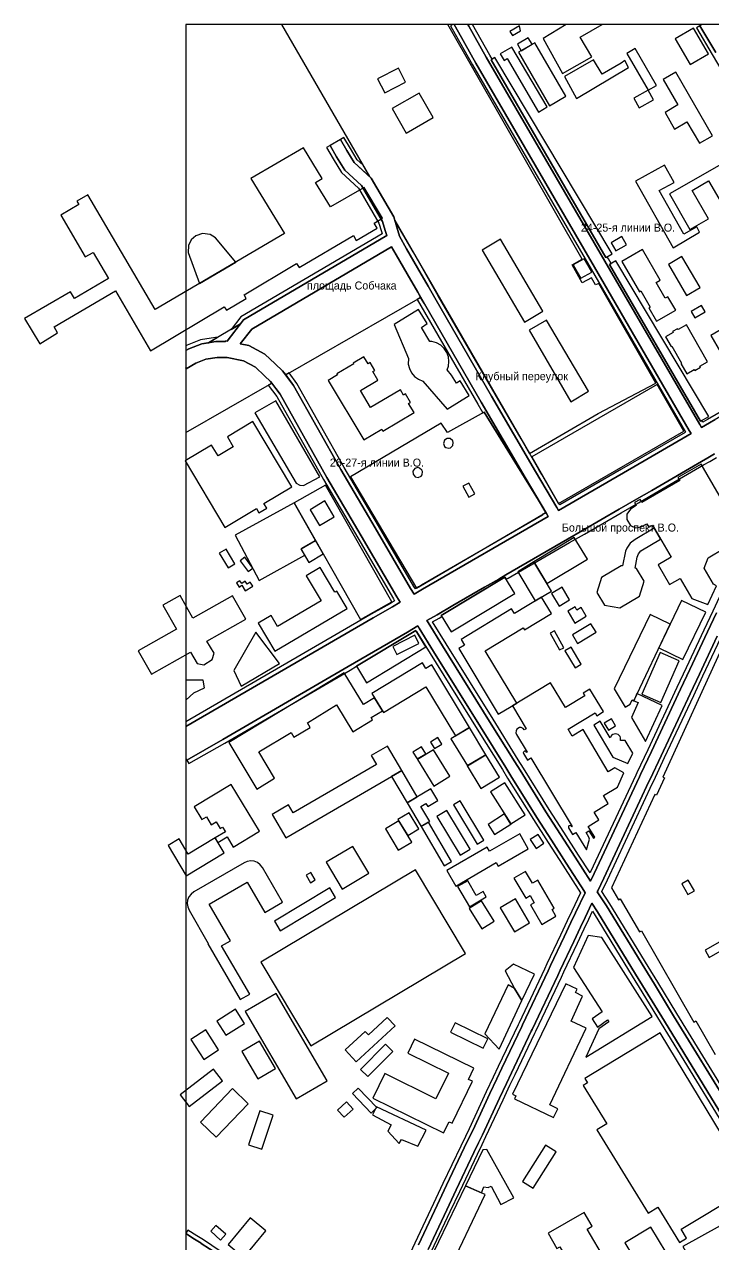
# Model space of a CAD drawing. Extents: x -1571 to 863, y -881 to 2148.
# Drawn here: x -1571 to -1054, y 1135 to 2050 of the extents above; entities that cross this region are included whole.
import ezdxf

# ---------------------------------------------------------------- set-up
doc = ezdxf.new("R2010")
doc.units = 0
for name, color, linetype in [('AREAS', 62, 'CONTINUOUS'), ('BUILDINGS_CONTEXT', 9, 'CONTINUOUS'), ('LABELS', 7, 'CONTINUOUS'), ('LAND_EDGE', 8, 'CONTINUOUS'), ('ROADS_CITY', 8, 'CONTINUOUS'), ('SIDEWALKS', 9, 'CONTINUOUS')]:
    doc.layers.add(name, color=color, linetype=linetype)

msp = doc.modelspace()

# ---------------------------------------------------------------- linework, layer by layer
at = {"layer": 'AREAS'}
for points in [[(-1378.3, 2050), (-1312.361, 1935.964), (-1311.157, 1934.854), (-1294.136, 1905.794), (-1293.341, 1903.071), (-1192.4, 1728.5), (-1140.9, 1758.3), (-1097.8, 1781), (-1140.4, 1855.9), (-1143, 1854.7), (-1146, 1860), (-1152.9, 1856.3), (-1160.5, 1869.9), (-1152.9, 1874.1), (-1253.6, 2050)], [(-1182.3, 2039.4), (-1167.7, 2013.3), (-1145.8, 2025.8), (-1154.5, 2040.4), (-1137.9, 2050), (-1164.9, 2050)], [(-1214.4, 2028), (-1211.5, 2023), (-1209.2, 2024.4), (-1185.8, 1984.3), (-1179.2, 1988.1), (-1205.6, 2033)], [(-1221.1, 2023.4), (-1135.2, 1875.4), (-1130.6, 1878), (-1218.3, 2025.2)], [(-1166.3, 2011), (-1157.1, 1994.5), (-1118.2, 2017.7), (-1121.1, 2022.9), (-1123.7, 2020.9), (-1137.9, 2012.6), (-1144.4, 2023.5)], [(-1295.3, 1986.9), (-1284.9, 1968.5), (-1264.7, 1980.1), (-1275.2, 1998.4)], [(-1227.9, 1880.9), (-1196.3, 1826.9), (-1182.5, 1835), (-1214.1, 1889)], [(-1409.254, 1810.563), (-1402.652, 1809.204), (-1390.772, 1802.922), (-1382.906, 1795.486), (-1377.402, 1790.414), (-1375.066, 1787.218), (-1273.995, 1845.375), (-1276.205, 1849.264), (-1284.104, 1862.963), (-1292.31, 1877.372), (-1295.749, 1883.406), (-1400.581, 1821.656)], [(-1132.4, 1870), (-1064.4, 1752.5), (-1058, 1756.1), (-1127.8, 1872.9)], [(-1432.918, 1811.44), (-1427.471, 1812.3), (-1420.128, 1812.3), (-1420.028, 1812.782), (-1419.095, 1812.589), (-1409.003, 1825.496)], [(-1192.8, 1820.7), (-1161.5, 1767.2), (-1148.3, 1775), (-1179.6, 1828.4)], [(-1450, 1744.1), (-1385.529, 1781.197), (-1386.398, 1782.386), (-1391.094, 1786.714), (-1397.828, 1793.078), (-1406.748, 1797.796), (-1418.911, 1800.3), (-1426.529, 1800.3), (-1434.928, 1798.974), (-1442.393, 1796.076), (-1449.585, 1791.905), (-1450, 1792.621)], [(-1190.7, 1725.8), (-1170.6, 1690.9), (-1076.7, 1745.2), (-1096.9, 1780.1)], [(-1398.2, 1758.8), (-1367.2, 1706.2), (-1364.6, 1704.6), (-1361.8, 1704.4), (-1349.5, 1711), (-1382.6, 1767.9)], [(-1326.5, 1711), (-1277.2, 1627.5), (-1180.291, 1684.188), (-1185.672, 1693.326), (-1226.4, 1759.3), (-1254, 1744), (-1258.6, 1751.1)], [(-1368.7, 1691.3), (-1319, 1603.9), (-1295.6, 1617.3), (-1345.3, 1704.6)], [(-1413, 1667.1), (-1395, 1633.3), (-1360.9, 1652.2), (-1363.6, 1656.9), (-1352.8, 1663.2), (-1368.7, 1691.3)], [(-1258.6, 1606.9), (-1251.2, 1594.6), (-1203.4, 1623.5), (-1210.8, 1635.7)], [(-1414.1, 1565.8), (-1408.5, 1553.9), (-1379.8, 1571), (-1397.4, 1594.4)], [(-1322, 1569), (-1314.5, 1556.6), (-1270.2, 1583.4), (-1277.7, 1595.7)], [(-1108.3, 1548), (-1094, 1541.7), (-1080.2, 1572.9), (-1094.5, 1579.2)], [(-1450, 1543.5), (-1443.9, 1549), (-1435.9, 1552.7), (-1436.9, 1558.5), (-1450, 1558.6)], [(-1261.8, 1456.2), (-1244.4, 1427.3), (-1237, 1431.8), (-1254.4, 1460.7)]]:
    msp.add_lwpolyline(points, close=True, dxfattribs=at)
at = {"layer": 'BUILDINGS_CONTEXT'}
for points in [[(-1207.1, 2044.8), (-1205.2, 2041.6), (-1199.3, 2045.2), (-1200, 2049)], [(-1198.6, 2030.3), (-1190.497, 2035.102), (-1193.4, 2040), (-1201.503, 2035.198)], [(-1058.3, 2028), (-1069.471, 2047.121), (-1083.2, 2039.1), (-1072.029, 2019.979)], [(-1200.8, 2029.1), (-1177.5, 1989), (-1165.177, 1996.16), (-1188.477, 2036.26)], [(-1097.297, 2004.296), (-1113.3, 2031.9), (-1119.503, 2028.304), (-1103.5, 2000.7)], [(-1290.675, 2017.113), (-1306.215, 2009.092), (-1300.8, 1998.6), (-1285.259, 2006.621)], [(-1065.1, 1960.9), (-1055.2, 1966.6), (-1082.8, 2014.2), (-1092.3, 2008.7), (-1081.2, 1989.6), (-1090.9, 1983.9), (-1083.8, 1971.6), (-1074.5, 1977)], [(-1103.491, 2000.705), (-1114.3, 1994.8), (-1110.309, 1987.495), (-1099.5, 1993.4)], [(-1072.3, 1896.3), (-1058.4, 1904.3), (-1070.6, 1925.6), (-1058.2, 1932.8), (-1047.1, 1913.4), (-1032.8, 1921.6), (-1041.5, 1936.7), (-1028.8, 1943.9), (-1020.3, 1928.9), (-1005.6, 1937.4), (-1032.3, 1982.6), (-1044.9, 1975.2), (-1032.8, 1954.2), (-1087.5, 1922.9)], [(-1306.6, 1897.3), (-1308.8, 1901.1), (-1302.6, 1904.8), (-1316.2, 1927.8), (-1341.5, 1913.2), (-1352.7, 1931.6), (-1347.8, 1934.5), (-1361.8, 1957.6), (-1401.2, 1934.5), (-1376.1, 1893.2), (-1472.9, 1836.3), (-1523.3, 1922.2), (-1531.5, 1917.4), (-1530.1, 1914.9), (-1543.6, 1906.9), (-1525.3, 1875.7), (-1519.4, 1879.1), (-1507.9, 1859.5), (-1533.3, 1844.5), (-1536.4, 1849.5), (-1570.9, 1829.6), (-1559.4, 1810.6), (-1546, 1818.7), (-1548.7, 1823.3), (-1502.7, 1850.3), (-1476.4, 1805.4), (-1421.1, 1838.4), (-1419.5, 1835.7), (-1404.7, 1844.5), (-1406.3, 1847.3), (-1366.9, 1870.9), (-1365.1, 1867.9), (-1324.4, 1891.7), (-1322.3, 1888.1)], [(-1091.4, 1944.6), (-1113, 1932.5), (-1084.9, 1882.6), (-1065, 1894.3), (-1067, 1898.3), (-1076.8, 1892.7), (-1095.2, 1925.4), (-1084.1, 1931.6)], [(-1448.1, 1879), (-1439.7, 1855.8), (-1412.4, 1871.8), (-1427.7, 1890), (-1431.8, 1892.6), (-1437.4, 1893.2), (-1442.4, 1891.6), (-1445.9, 1888.6), (-1447.9, 1884.3)], [(-1123.162, 1890.922), (-1131.206, 1886.297), (-1127.7, 1880.2), (-1119.657, 1884.825)], [(-1103.1, 1837.5), (-1097.3, 1827.5), (-1082.9, 1835.8), (-1088.7, 1845.8), (-1090.7, 1844.7), (-1097.6, 1856.6), (-1094.6, 1858.3), (-1107.8, 1881.3), (-1123.2, 1872.4), (-1110, 1849.6), (-1109, 1850.2), (-1102, 1838.1)], [(-1074.7, 1846.8), (-1064.6, 1852.7), (-1078.223, 1876.02), (-1088.323, 1870.12)], [(-1154.035, 1859.68), (-1145.793, 1864.304), (-1151.4, 1874.3), (-1159.643, 1869.676)], [(-1049.331, 1804.407), (-969.6, 1850.9), (-976.769, 1863.193), (-1056.5, 1816.7)], [(-1063.5, 1839.3), (-1071.3, 1834.8), (-1068.635, 1830.18), (-1060.835, 1834.68)], [(-1275.7, 1836.4), (-1293.8, 1825.1), (-1283.1, 1799.7), (-1283.3, 1795.4), (-1282.4, 1792), (-1280.8, 1788.8), (-1278.5, 1786.1), (-1275.7, 1784), (-1272.4, 1782.6), (-1254.1, 1761.7), (-1237.7, 1771.9), (-1244.5, 1782.8), (-1247.2, 1781.1), (-1251, 1787.1), (-1254.1, 1791.2), (-1253.2, 1793.8), (-1252.8, 1797.3), (-1253.2, 1800.8), (-1254.5, 1804.2), (-1256.4, 1807.1), (-1259, 1809.5), (-1262.1, 1811.3), (-1265.5, 1812.3), (-1267.2, 1812.4), (-1273.4, 1822.9), (-1269, 1825.7)], [(-1079.1, 1795.8), (-1074.6, 1788.1), (-1069, 1791.3), (-1068.5, 1790.5), (-1064.3, 1793), (-1064.7, 1793.8), (-1059, 1797.1), (-1074.9, 1824.7), (-1081.1, 1821.2), (-1081.6, 1821.9), (-1085.3, 1819.8), (-1084.8, 1819), (-1090.5, 1815.7), (-1086.4, 1808.6), (-1085.9, 1808.9), (-1078.6, 1796.1)], [(-1313.4, 1795.7), (-1316.5, 1800.9), (-1324.5, 1796.1), (-1324.1, 1795.5), (-1336.7, 1788), (-1336.3, 1787.4), (-1343.2, 1783.2), (-1316.5, 1738.7), (-1303.2, 1746.6), (-1302.3, 1745), (-1278.9, 1759), (-1283, 1765.9), (-1281.6, 1766.7), (-1285.4, 1773), (-1286.8, 1772.2), (-1289.2, 1776.1), (-1311.5, 1762.8), (-1319.1, 1775.5), (-1306, 1783.4), (-1309.9, 1789.8), (-1308.4, 1790.7), (-1311.9, 1796.6)], [(-1430.6, 1734.6), (-1450.4, 1722.8), (-1420.8, 1673), (-1397.1, 1687.1), (-1395.2, 1683.8), (-1389.3, 1687.3), (-1391.5, 1690.9), (-1370.6, 1703.3), (-1399.7, 1752.3), (-1418.8, 1740.9), (-1414.4, 1733.4), (-1425.8, 1726.6)], [(-1249.9, 1734.4), (-1249.6, 1736.7), (-1250, 1737.9), (-1251.8, 1739.5), (-1254.2, 1739.6), (-1256.2, 1738.3), (-1256.9, 1735.9), (-1256.1, 1733.7), (-1255.1, 1732.9), (-1252.8, 1732.4), (-1251.6, 1732.7)], [(-1272.9, 1712.4), (-1272.6, 1714.8), (-1273, 1715.9), (-1274.8, 1717.5), (-1276, 1717.8), (-1278.4, 1717.2), (-1279.8, 1715.2), (-1279.7, 1712.8), (-1278.2, 1710.9), (-1275.8, 1710.4), (-1273.7, 1711.4)], [(-1242.305, 1703.808), (-1237.8, 1695.7), (-1233.495, 1698.092), (-1238, 1706.2)], [(-1356.9, 1686.1), (-1349.7, 1674.3), (-1338.705, 1681.009), (-1345.905, 1692.809)], [(-1158.888, 1665.407), (-1189.2, 1647.1), (-1179.412, 1630.893), (-1149.1, 1649.2)], [(-1109.1, 1655.4), (-1094.2, 1664.1), (-1098.9, 1672.4), (-1113.3, 1664), (-1116.9, 1661.2), (-1119.6, 1657.4), (-1120.5, 1655.3), (-1122.7, 1644.1), (-1123.8, 1644.3), (-1138.5, 1635.4), (-1142, 1624.2), (-1136.2, 1614.7), (-1124.7, 1612.6), (-1110, 1621.5), (-1106.4, 1632.7), (-1112.2, 1642.2), (-1113.3, 1642.4), (-1111.8, 1650.6), (-1110.8, 1653.2)], [(-1413.2, 1645.7), (-1419.826, 1656.744), (-1424.9, 1653.7), (-1418.274, 1642.656)], [(-1357.8, 1646.8), (-1346.932, 1653.14), (-1352.8, 1663.2), (-1363.668, 1656.86)], [(-1409.204, 1648.005), (-1403.2, 1639.9), (-1399.696, 1642.495), (-1405.7, 1650.6)], [(-1175.997, 1625.195), (-1189.2, 1647.1), (-1201.303, 1639.805), (-1188.1, 1617.9)], [(-1338.2, 1624.4), (-1349.3, 1643), (-1359.8, 1636.7), (-1348.6, 1617.9), (-1381.2, 1598.6), (-1386.1, 1606.9), (-1395.7, 1601.1), (-1383.3, 1580.1), (-1329.1, 1612.3), (-1336.8, 1625.2)], [(-1408, 1629.6), (-1405.4, 1625.4), (-1399.8, 1628.9), (-1401.8, 1632), (-1404.1, 1630.5), (-1405.4, 1632.6), (-1408.1, 1630.9), (-1409.4, 1633), (-1412.1, 1631.4), (-1410.1, 1628.3)], [(-1170.3, 1614), (-1162.4, 1618.6), (-1167.949, 1628.13), (-1175.849, 1623.53)], [(-1475.7, 1562.9), (-1446.4, 1579.4), (-1441.5, 1571.1), (-1436.5, 1570.1), (-1430.2, 1573.9), (-1428.7, 1578.7), (-1434.1, 1587.7), (-1405, 1604.1), (-1414.9, 1621.7), (-1444.7, 1604.9), (-1454.3, 1622), (-1467.2, 1614.7), (-1457, 1596.6), (-1485.6, 1580.5)], [(-1241.1, 1584.7), (-1245.5, 1582.1), (-1215.8, 1532.9), (-1202, 1541.3), (-1225.7, 1580.5), (-1197.2, 1597.7), (-1196.3, 1596.2), (-1176, 1608.5), (-1183.4, 1620.8), (-1203.7, 1608.5), (-1205.8, 1611.9), (-1243.7, 1589)], [(-1158.3, 1613.4), (-1163.7, 1610.1), (-1158.4, 1601.3), (-1149.9, 1606.4), (-1153.8, 1612.9), (-1156.9, 1611)], [(-1095.6, 1582.6), (-1077.5, 1573.9), (-1060.424, 1609.427), (-1078.524, 1618.127)], [(-1142.584, 1594.373), (-1146.411, 1600.717), (-1160.2, 1592.4), (-1156.373, 1586.056)], [(-1114.3, 1543.1), (-1087, 1600.4), (-1102.1, 1607.7), (-1128.9, 1552), (-1120.7, 1538.2), (-1117.1, 1540.6), (-1115.6, 1543.8)], [(-1278.3, 1592.1), (-1294.8, 1583.8), (-1291.763, 1577.762), (-1275.263, 1586.062)], [(-1166.767, 1582.841), (-1173.8, 1595.5), (-1176.933, 1593.759), (-1169.9, 1581.1)], [(-1153.662, 1570.437), (-1161.3, 1583.1), (-1165.838, 1580.363), (-1158.2, 1567.7)], [(-1417.8, 1511.8), (-1396.8, 1476.9), (-1383.4, 1485), (-1395.3, 1504.7), (-1371.1, 1519.3), (-1369, 1515.7), (-1356.8, 1523.1), (-1358.9, 1526.6), (-1337, 1539.9), (-1324.8, 1519.8), (-1310, 1528.7), (-1311.1, 1530.4), (-1302.6, 1535.5), (-1308.5, 1545.2), (-1316.8, 1540.2), (-1331.2, 1564.1)], [(-1310.5, 1548.6), (-1301.8, 1534.2), (-1270, 1553.4), (-1247.9, 1516.7), (-1237.4, 1523), (-1265.7, 1569.9), (-1270, 1567.3), (-1272.6, 1571.5)], [(-1137, 1534.9), (-1147.2, 1551.8), (-1152.3, 1548.8), (-1151, 1546.7), (-1165.5, 1537.9), (-1176.8, 1556.5), (-1205.3, 1539.3), (-1195, 1522.1), (-1196.4, 1521.3), (-1197.3, 1522.3), (-1198.6, 1522.9), (-1199.9, 1522.9), (-1201.9, 1521.7), (-1202.5, 1520.5), (-1202.6, 1519.1), (-1202.1, 1517.8), (-1194.1, 1504.5), (-1194.4, 1504.3), (-1195.4, 1505.4), (-1196.1, 1505.2), (-1197.1, 1504.3), (-1196.9, 1503.6), (-1194, 1498.6), (-1191.4, 1500.2), (-1160.4, 1448.7), (-1160.7, 1448.5), (-1161.6, 1449.6), (-1162.9, 1449.2), (-1163.3, 1448.5), (-1163.2, 1447.8), (-1160.2, 1442.9), (-1157.7, 1444.4), (-1149.8, 1431.3), (-1147.4, 1439.3), (-1147.9, 1440.9), (-1149.9, 1444.3), (-1148, 1445.5), (-1144.6, 1440), (-1143.5, 1440.7), (-1148.5, 1448.9), (-1140.6, 1453.7), (-1144.1, 1459.5), (-1133.4, 1466), (-1137, 1472), (-1126.5, 1478.3), (-1121.7, 1489.1), (-1128.6, 1492.8), (-1133.4, 1489.9), (-1152.2, 1521.5), (-1160.4, 1516.5), (-1163.5, 1521.7), (-1143.3, 1533.9), (-1142, 1531.8)], [(-1093.1, 1539.5), (-1111.9, 1548.6), (-1114.3, 1543.1), (-1111, 1541.7), (-1116.1, 1530.4), (-1105.4, 1512.6)], [(-1130, 1500.8), (-1118.7, 1495.9), (-1115.1, 1503.7), (-1120.8, 1513.2), (-1124.2, 1513.2), (-1124.2, 1515.3), (-1124.6, 1516.3), (-1126.1, 1517.8), (-1128.1, 1518.3), (-1130.1, 1517.8), (-1130.9, 1517.1), (-1132, 1515.3), (-1139.4, 1527.7), (-1144.3, 1524.8)], [(-1131.1, 1529.4), (-1136.4, 1526.2), (-1133.227, 1520.944), (-1127.927, 1524.144)], [(-1225.092, 1502.586), (-1237.4, 1523), (-1251.308, 1514.614), (-1239, 1494.2)], [(-1372.9, 1465), (-1385.2, 1457.8), (-1375, 1440.2), (-1288.2, 1490.8), (-1298.8, 1509.1), (-1311.1, 1502), (-1307.2, 1495.2), (-1369.4, 1459)], [(-1263.508, 1507.295), (-1258.2, 1510.6), (-1261.192, 1515.405), (-1266.5, 1512.1)], [(-1276.5, 1499.4), (-1270.2, 1503.3), (-1273.441, 1508.536), (-1279.741, 1504.636)], [(-1252.2, 1486.5), (-1264.4, 1506.3), (-1276.33, 1498.949), (-1264.13, 1479.149)], [(-1225.094, 1502.604), (-1239.038, 1494.177), (-1228.9, 1477.4), (-1214.956, 1485.827)], [(-1276.6, 1471), (-1288.2, 1490.8), (-1295.777, 1486.361), (-1284.177, 1466.561)], [(-1420.3, 1444.9), (-1428, 1440.3), (-1425.9, 1436.9), (-1419.1, 1441), (-1414.5, 1433.4), (-1394.8, 1445.2), (-1416, 1480.4), (-1443.7, 1463.6), (-1438, 1454.1), (-1434.5, 1456.1), (-1430.9, 1450.1), (-1427.2, 1452.4), (-1424.1, 1447.3), (-1422.4, 1448.4)], [(-1266.3, 1477), (-1284.2, 1466.6), (-1273.7, 1448.8), (-1267.2, 1452.5), (-1273.9, 1463.9), (-1270.1, 1466.1), (-1268.7, 1463.8), (-1261.2, 1468.2)], [(-1221.7, 1474.8), (-1206.4, 1450.7), (-1195.742, 1457.466), (-1211.042, 1481.566)], [(-1244.5, 1468), (-1249.3, 1465.1), (-1231.527, 1435.683), (-1226.727, 1438.583)], [(-1291, 1454.1), (-1283.697, 1441.995), (-1275.4, 1447), (-1282.703, 1459.105)], [(-1211.1, 1458.2), (-1223.5, 1450.4), (-1218.759, 1442.863), (-1206.359, 1450.663)], [(-1300.4, 1447), (-1290.8, 1431), (-1280.682, 1437.071), (-1290.282, 1453.071)], [(-1273.7, 1448.8), (-1256.5, 1419.4), (-1250.89, 1422.682), (-1268.09, 1452.082)], [(-1449.7, 1411.9), (-1421.2, 1429.1), (-1428, 1440.3), (-1448.2, 1428.1), (-1455, 1439.5), (-1463.3, 1434.5)], [(-1224.2, 1433.4), (-1254.4, 1415.9), (-1247.6, 1404.2), (-1217.4, 1421.7), (-1215.8, 1419.1), (-1193.4, 1432.1), (-1199.8, 1443.2), (-1222.3, 1430.2)], [(-1181.574, 1436.261), (-1185.9, 1442.9), (-1191.826, 1439.039), (-1187.5, 1432.4)], [(-1312.891, 1413.885), (-1324.918, 1433.929), (-1344.8, 1422), (-1332.774, 1401.956)], [(-1447.5, 1386.1), (-1433.1, 1361.2), (-1433.5, 1360.9), (-1409.2, 1319.1), (-1402.1, 1323.2), (-1423.1, 1359.4), (-1416.6, 1363.2), (-1432.5, 1390.5), (-1403.9, 1407.1), (-1390.8, 1384.4), (-1377.5, 1392.1), (-1392.6, 1418), (-1394.2, 1420.1), (-1396.3, 1421.7), (-1398.7, 1422.7), (-1401.3, 1423), (-1403.9, 1422.6), (-1406.3, 1421.6), (-1443.9, 1399.8), (-1446, 1398.2), (-1447.6, 1396.1), (-1448.6, 1393.7), (-1448.9, 1391.1), (-1448.5, 1388.5)], [(-1356.3, 1284.3), (-1240.287, 1353.608), (-1277.8, 1416.4), (-1393.813, 1347.092)], [(-1356.504, 1406.697), (-1353.061, 1408.723), (-1356.4, 1414.4), (-1359.844, 1412.374)], [(-1191.9, 1397), (-1188.9, 1391.7), (-1191.8, 1390), (-1183.3, 1375.4), (-1172.6, 1381.7), (-1175.4, 1386.6), (-1173.9, 1387.5), (-1186.1, 1408.6), (-1190.2, 1406.3), (-1195.4, 1415.2), (-1204.1, 1410.2), (-1195.3, 1395)], [(-1078.3, 1405.9), (-1073.674, 1397.855), (-1068.9, 1400.6), (-1073.526, 1408.645)], [(-1379.2, 1370.7), (-1337.7, 1395.6), (-1341.971, 1402.718), (-1383.471, 1377.818)], [(-1238.7, 1408.2), (-1246.3, 1403.9), (-1237.5, 1388.7), (-1224.8, 1396.1), (-1227.1, 1400.1), (-1232.3, 1397.1)], [(-1228.385, 1393.209), (-1237.657, 1387.464), (-1228.172, 1372.155), (-1218.9, 1377.9)], [(-1192.394, 1376.59), (-1202.9, 1394.5), (-1214.306, 1387.81), (-1203.8, 1369.9)], [(-1138.3, 1365.5), (-1148.6, 1367.2), (-1159.4, 1343.2), (-1137.9, 1310), (-1145.6, 1304.7), (-1141.6, 1298.5), (-1133.9, 1303.8), (-1133.1, 1302.4), (-1140.5, 1297.2), (-1150.2, 1275.9), (-1100.6, 1306.5)], [(-1039.3, 1368.4), (-1060.9, 1356), (-1057.8, 1350.6), (-1036.2, 1363)], [(-1203.8, 1327.4), (-1198.2, 1318.3), (-1188.8, 1338.2), (-1204.5, 1345.5), (-1210.7, 1340.6)], [(-1203.8, 1327.4), (-1208.5, 1330.2), (-1225.9, 1293.3), (-1215.2, 1282), (-1198.2, 1318.3)], [(-1171.2, 1237.3), (-1177.3, 1240.3), (-1150.1, 1297.7), (-1161.1, 1302.9), (-1152.6, 1321.7), (-1157.9, 1324.3), (-1156.6, 1327), (-1165.2, 1331), (-1205.3, 1248.1), (-1202.7, 1246.9), (-1203.7, 1244.8), (-1174.4, 1230.6)], [(-1367.303, 1244.633), (-1344.155, 1258.091), (-1382.3, 1323.7), (-1405.448, 1310.242)], [(-1412.8, 1311.8), (-1426.7, 1303), (-1419.964, 1292.36), (-1406.064, 1301.16)], [(-1330.5, 1281.3), (-1322.3, 1272.4), (-1293.2, 1299.4), (-1299.1, 1305.7), (-1313.1, 1292.7), (-1315.5, 1295.2)], [(-1251.6, 1294.6), (-1227.1, 1282.6), (-1223.618, 1289.709), (-1248.118, 1301.709)], [(-1425.4, 1281.4), (-1435, 1296.4), (-1446.144, 1289.268), (-1436.544, 1274.268)], [(-1151, 1259.8), (-1149, 1256.6), (-1152.2, 1254.6), (-1134.5, 1226), (-1142, 1221.4), (-1103.4, 1159), (-1096.3, 1163.4), (-1080.1, 1137.1), (-1074.7, 1140.3), (-1078.8, 1147), (-1034.3, 1173.7), (-1032.4, 1170.7), (-1026.9, 1174.1), (-1034.2, 1186.2), (-1030.5, 1188.4), (-1094.6, 1294.1)], [(-1394.673, 1288.016), (-1408.017, 1280.19), (-1396, 1259.7), (-1382.656, 1267.526)], [(-1300.4, 1285.7), (-1319.129, 1266.771), (-1313.6, 1261.3), (-1294.871, 1280.229)], [(-1300.8, 1263.6), (-1309.8, 1245.2), (-1256.8, 1219.2), (-1252.7, 1227.5), (-1250.5, 1226.5), (-1235.2, 1257.8), (-1238.2, 1259.2), (-1234.1, 1267.6), (-1278.5, 1289.4), (-1283.7, 1278.9), (-1253.2, 1263.9), (-1262.6, 1244.8)], [(-1422.4, 1258.2), (-1429.1, 1266.9), (-1454.186, 1247.581), (-1447.486, 1238.881)], [(-1415.084, 1252.316), (-1439, 1227.2), (-1427.116, 1215.884), (-1403.2, 1241)], [(-1306.752, 1238.129), (-1320.7, 1252.8), (-1325.148, 1248.571), (-1311.2, 1233.9)], [(-1384.6, 1232.4), (-1394.5, 1235.7), (-1403, 1210.2), (-1393.1, 1206.9)], [(-1336.21, 1236.311), (-1331.265, 1230.861), (-1324.5, 1237), (-1329.445, 1242.45)], [(-1269.9, 1221.3), (-1307.2, 1238.6), (-1310.1, 1232.8), (-1296, 1225.2), (-1298.7, 1220.5), (-1290.1, 1211.3), (-1288.3, 1214.3), (-1276.1, 1209.1)], [(-1197.645, 1182.728), (-1189.573, 1177.683), (-1172.5, 1205), (-1180.572, 1210.045)], [(-1227.3, 1206.4), (-1240.3, 1179.4), (-1228.4, 1174.2), (-1226.7, 1178.7), (-1223.4, 1178.2), (-1221.2, 1179.2), (-1213.9, 1165.5), (-1204.1, 1170.6), (-1224.4, 1206.8)], [(-1254.5, 1112.5), (-1225.7, 1173.1), (-1240.3, 1179.4), (-1280.8, 1095.5), (-1279.4, 1094.6), (-1249.4, 1107.8)], [(-1043.9, 1125.3), (-1015.7, 1074.6), (-981.9, 1093.5), (-1021.7, 1165), (-1077.5, 1134), (-1065.9, 1113.3)], [(-1389.994, 1145.795), (-1401.743, 1155.435), (-1418.149, 1135.44), (-1406.4, 1125.8)], [(-1151.6, 1159.6), (-1178.5, 1144), (-1171.9, 1132.5), (-1169.8, 1133.7), (-1154.3, 1107), (-1161.6, 1102.7), (-1051.7, 913.6), (-1018.6, 932.9), (-1131.6, 1127.3), (-1136.1, 1124.6), (-1149.2, 1147.1), (-1145.6, 1149.2)], [(-1427.371, 1149.833), (-1431.32, 1145.377), (-1423.9, 1138.8), (-1419.95, 1143.256)], [(-1121, 1136.8), (-1092.183, 1089.172), (-1072.8, 1100.9), (-1101.617, 1148.528)]]:
    msp.add_lwpolyline(points, close=True, dxfattribs=at)
for points in [[(-1034.1, 1669.2), (-1063.8, 1720.5), (-1081.2, 1710.4), (-1079.9, 1708.1), (-1108.2, 1691.6), (-1109.6, 1694), (-1113.7, 1691.6), (-1112.4, 1689.3), (-1116.8, 1686.7), (-1119.6, 1682.9), (-1119.4, 1678.8), (-1116.8, 1674.3), (-1113.1, 1672.7), (-1108.8, 1673.3), (-1104.5, 1675.6), (-1103, 1673.1), (-1100.3, 1674.7), (-1086.4, 1650.7), (-1096.1, 1645), (-1087.5, 1630.1), (-1079.5, 1634.8), (-1070.7, 1619.6), (-1058.7, 1615.3), (-1052.3, 1629.3), (-1054.6, 1630.4), (-1061.6, 1642.4), (-1058.6, 1650.2), (-1046.7, 1657.1)], [(-1047.2, 1584.7), (-1092.6, 1485.8), (-1091.3, 1485.2), (-1097.3, 1472.2), (-1098.6, 1472.8), (-1130.9, 1402.8), (-1125.8, 1393.9), (-1124.4, 1394.7), (-1110, 1369.8), (-1108.5, 1370.6), (-1069.2, 1302.2), (-1067.7, 1303.1), (-1053.3, 1278)]]:
    msp.add_lwpolyline(points, dxfattribs=at)
at = {"layer": 'LAND_EDGE'}
msp.add_lwpolyline([(-647.5, 1015.4), (-596, 1214.5), (-590.3, 1234.5), (-597.7, 1247.6), (-591.6, 1270.5), (-588.2, 1272.6), (-532.9, 1339.1), (-520.2, 1356.5), (-480, 1416.2), (-382.5, 1557.7), (-364.6, 1580.7), (-339, 1609.9), (-270.6, 1692.2), (-152.4, 1815.1), (-37.8, 1912.8), (23.9, 1954.9), (42.3, 1966.3), (124.9, 2015), (193.5, 2050), (-1450, 2050), (-1450, 305)], dxfattribs=at)
at = {"layer": 'ROADS_CITY'}
for points in [[(-965.945, 1804.336), (-1057.634, 1751.342), (-1063.586, 1747.82), (-1064.915, 1750.071), (-1135.908, 1872.659), (-1224.794, 2025.535), (-1237.772, 2048.596), (-1238.552, 2050), (-1248.848, 2050), (-1245.628, 2044.204), (-1232.606, 2021.065), (-1143.692, 1868.141), (-1072.685, 1745.529), (-1071.367, 1743.296), (-1074.392, 1741.567), (-1122.011, 1713.956), (-1170.743, 1685.698), (-1172.019, 1687.878), (-1187.916, 1714.872), (-1220.808, 1771.459), (-1263.397, 1844.94), (-1268.395, 1853.736), (-1276.296, 1867.437), (-1284.49, 1881.828), (-1289.928, 1891.368), (-1291.88, 1898.06), (-1294.136, 1905.794), (-1311.157, 1934.854), (-1323.882, 1946.578), (-1329.235, 1955.405), (-1334.135, 1963.764), (-1341.899, 1959.212), (-1336.965, 1950.795), (-1330.918, 1940.822), (-1318.243, 1929.146), (-1302.464, 1902.206), (-1300.52, 1895.54), (-1299.4, 1891.701), (-1406.619, 1828.544), (-1419.095, 1812.589), (-1420.028, 1812.782), (-1420.128, 1812.3), (-1427.471, 1812.3), (-1438.072, 1810.626), (-1447.607, 1806.924), (-1450, 1805.536), (-1450, 1792.621), (-1449.585, 1791.905), (-1442.393, 1796.076), (-1434.928, 1798.974), (-1426.529, 1800.3), (-1418.911, 1800.3), (-1406.748, 1797.796), (-1397.828, 1793.078), (-1391.094, 1786.714), (-1386.398, 1782.386), (-1379.356, 1772.75), (-1344.3, 1710.306), (-1318.475, 1666.563), (-1291.831, 1620.888), (-1289.317, 1616.898), (-1295.206, 1613.459), (-1309.498, 1605.263), (-1450, 1523.694), (-1450, 1500.058), (-1449.128, 1498.534), (-1422.199, 1513.938), (-1328.373, 1568.653), (-1283.968, 1594.557), (-1276.192, 1599.11), (-1275.203, 1597.497), (-1264.296, 1579.986), (-1229.097, 1523.388), (-1210.199, 1492.991), (-1206.3, 1486.693), (-1186.979, 1455.559), (-1175.961, 1438.531), (-1164.964, 1421.436), (-1151.292, 1400.18), (-1151.108, 1399.876), (-1151.19, 1399.822), (-1150.781, 1399.197), (-1158.016, 1384.109), (-1161.422, 1376.798), (-1166.515, 1366.011), (-1176.723, 1344.495), (-1178.524, 1340.593), (-1197.597, 1300.249), (-1198.294, 1298.856), (-1213.207, 1267.629), (-1217.011, 1259.722), (-1222.224, 1248.694), (-1235.022, 1220.996), (-1237.806, 1215.132), (-1241.305, 1207.933), (-1254.612, 1179.918), (-1261.716, 1165.011), (-1275.722, 1135.196)], [(-1049.157, 2050), (-1063.172, 2050), (-1064.85, 2049.003), (-1052.922, 2028.932)], [(-1052.421, 1608.999), (-1059.12, 1594.802), (-1072.422, 1566.398), (-1079.322, 1551.697), (-1101.123, 1505.096), (-1109.201, 1487.843), (-1110.101, 1486.042), (-1144.021, 1413.5), (-1146.697, 1407.824), (-1158.236, 1425.764), (-1169.239, 1442.869), (-1180.221, 1459.841), (-1199.5, 1490.907), (-1203.401, 1497.209), (-1222.303, 1527.612), (-1257.504, 1584.214), (-1268.397, 1601.703), (-1269.279, 1603.14), (-1261.707, 1607.534), (-1249.802, 1614.336), (-1226.093, 1628.142), (-1215.47, 1634.255), (-1210.059, 1637.461), (-1163.896, 1664.24), (-1152.8, 1670.638), (-1125.289, 1686.544), (-1112.379, 1694.05), (-1100.882, 1700.748), (-1063.493, 1722.442), (-1058.924, 1725.08), (-1058.906, 1725.049), (-1056.363, 1726.559), (-1053.802, 1728.038)], [(-1040.876, 1235.868), (-1084.488, 1306.987), (-1098.885, 1330.583), (-1106.086, 1342.385), (-1134.718, 1389.237), (-1141.152, 1399.088), (-1141.619, 1399.803), (-1141.296, 1400.476), (-1141.314, 1400.484), (-1136.779, 1410.1), (-1102.899, 1482.558), (-1101.999, 1484.357), (-1093.877, 1501.704), (-1072.078, 1548.303), (-1065.178, 1563.002), (-1051.88, 1591.398)], [(-1268.478, 1131.804), (-1254.484, 1161.589), (-1247.388, 1176.482), (-1234.095, 1204.467), (-1230.594, 1211.668), (-1227.778, 1217.604), (-1214.976, 1245.306), (-1209.789, 1256.278), (-1205.993, 1264.171), (-1191.106, 1295.344), (-1190.403, 1296.751), (-1171.276, 1337.207), (-1169.477, 1341.105), (-1159.285, 1362.589), (-1154.178, 1373.402), (-1150.784, 1380.691), (-1145.664, 1391.367), (-1141.482, 1384.963), (-1112.914, 1338.215), (-1105.715, 1326.417), (-1091.312, 1302.813), (-1047.724, 1231.732)], [(-1426.006, 1128.249), (-1438.4, 1136.369), (-1438.368, 1136.419), (-1440.872, 1137.989), (-1443.343, 1139.608), (-1443.376, 1139.559), (-1450, 1143.711), (-1450, 1124.74)]]:
    msp.add_lwpolyline(points, dxfattribs=at)
msp.add_lwpolyline([(-1409.254, 1810.563), (-1400.581, 1821.656), (-1295.749, 1883.406), (-1292.31, 1877.372), (-1284.104, 1862.963), (-1276.205, 1849.264), (-1271.203, 1840.46), (-1228.592, 1766.941), (-1195.684, 1710.328), (-1179.781, 1683.322), (-1178.531, 1681.186), (-1272.731, 1626.644), (-1278.961, 1622.973), (-1281.569, 1627.112), (-1308.125, 1672.637), (-1333.9, 1716.294), (-1369.244, 1779.25), (-1377.402, 1790.414), (-1382.906, 1795.486), (-1390.772, 1802.922), (-1402.652, 1809.204)], close=True, dxfattribs=at)
at = {"layer": 'SIDEWALKS'}
for points in [[(-1293.341, 1903.071), (-1291.88, 1898.06), (-1289.928, 1891.368), (-1284.49, 1881.828), (-1276.296, 1867.437), (-1268.395, 1853.736), (-1263.397, 1844.94), (-1220.808, 1771.459), (-1187.916, 1714.872), (-1172.019, 1687.878), (-1170.743, 1685.698), (-1122.011, 1713.956), (-1074.392, 1741.567), (-1071.367, 1743.296), (-1072.685, 1745.529), (-1143.692, 1868.141), (-1232.606, 2021.065), (-1245.628, 2044.204), (-1248.848, 2050), (-1249.877, 2050), (-1251.713, 2048.98), (-1248.246, 2042.74), (-1235.21, 2019.576), (-1146.287, 1866.636), (-1075.494, 1744.393), (-1075.889, 1744.167), (-1123.516, 1716.551), (-1169.665, 1689.792), (-1170.389, 1691.022), (-1170.6, 1690.9), (-1183.167, 1712.72), (-1185.327, 1716.387), (-1192.375, 1728.514), (-1192.4, 1728.5), (-1198.623, 1739.263), (-1218.213, 1772.965), (-1260.795, 1846.433), (-1265.791, 1855.226), (-1273.693, 1868.929), (-1279.713, 1879.501)], [(-1416.049, 1821.354), (-1409.003, 1825.496), (-1406.619, 1828.544), (-1299.4, 1891.701), (-1300.52, 1895.54), (-1302.464, 1902.206), (-1318.243, 1929.146), (-1330.918, 1940.822), (-1336.965, 1950.795), (-1341.899, 1959.212), (-1344.487, 1957.695), (-1339.542, 1949.259), (-1333.263, 1938.903), (-1320.606, 1927.243), (-1305.24, 1901.01), (-1303.4, 1894.7), (-1302.934, 1893.101), (-1408.632, 1830.84)], [(-1334.135, 1963.764), (-1329.235, 1955.405), (-1323.882, 1946.578), (-1312.361, 1935.964), (-1317.409, 1944.693), (-1321.537, 1948.497), (-1326.658, 1956.941), (-1331.547, 1965.281)], [(-1276.596, 1843.879), (-1273.805, 1838.967), (-1231.187, 1765.435), (-1227.323, 1758.788), (-1226.4, 1759.3), (-1185.672, 1693.326), (-1195.684, 1710.328), (-1228.592, 1766.941), (-1271.203, 1840.46), (-1273.995, 1845.375)], [(-1450, 1805.536), (-1447.607, 1806.924), (-1438.072, 1810.626), (-1432.918, 1811.44), (-1426.35, 1815.3), (-1427.706, 1815.3), (-1438.857, 1813.539), (-1448.91, 1809.637), (-1450, 1809.004)], [(-1375.066, 1787.218), (-1369.244, 1779.25), (-1333.9, 1716.294), (-1308.125, 1672.637), (-1281.569, 1627.112), (-1278.961, 1622.973), (-1272.731, 1626.644), (-1178.531, 1681.186), (-1179.781, 1683.322), (-1180.291, 1684.188), (-1182.88, 1682.674), (-1182.644, 1682.271), (-1273.299, 1629.782), (-1275.547, 1628.467), (-1277.975, 1627.036), (-1279.003, 1628.667), (-1305.538, 1674.155), (-1331.3, 1717.791), (-1366.716, 1780.875), (-1372.45, 1788.723)], [(-1450, 1523.694), (-1309.498, 1605.263), (-1295.206, 1613.459), (-1289.317, 1616.898), (-1291.831, 1620.888), (-1318.475, 1666.563), (-1344.3, 1710.306), (-1379.356, 1772.75), (-1385.529, 1781.197), (-1388.145, 1779.692), (-1381.884, 1771.125), (-1346.9, 1708.809), (-1321.062, 1665.045), (-1294.397, 1619.333), (-1293.509, 1617.924), (-1296.709, 1616.055), (-1310.998, 1607.862), (-1450, 1527.163)]]:
    msp.add_lwpolyline(points, close=True, dxfattribs=at)
for points in [[(-967.464, 1806.923), (-1059.149, 1753.932), (-1062.527, 1751.933), (-1063.235, 1753.156), (-1064.4, 1752.5), (-1132.4, 1870), (-1131.302, 1870.692), (-1133.313, 1874.164), (-1134.321, 1875.897), (-1135.2, 1875.4), (-1221.1, 2023.4), (-1220.359, 2023.876), (-1222.19, 2027.024), (-1235.12, 2050), (-1238.552, 2050), (-1237.772, 2048.596), (-1224.794, 2025.535), (-1135.908, 1872.659), (-1064.915, 1750.071), (-1063.586, 1747.82), (-1057.634, 1751.342), (-1053.251, 1753.876)], [(-1052.922, 2028.932), (-1064.85, 2049.003), (-1067.429, 2047.47), (-1055.503, 2027.403), (-1042.797, 2005.892)], [(-1053.802, 1728.038), (-1056.363, 1726.559), (-1058.906, 1725.049), (-1058.924, 1725.08), (-1063.493, 1722.442), (-1100.882, 1700.748), (-1112.379, 1694.05), (-1125.289, 1686.544), (-1152.8, 1670.638), (-1163.896, 1664.24), (-1210.059, 1637.461), (-1215.47, 1634.255), (-1226.093, 1628.142), (-1249.802, 1614.336), (-1261.707, 1607.534), (-1269.279, 1603.14), (-1268.397, 1601.703), (-1257.504, 1584.214), (-1222.303, 1527.612), (-1203.401, 1497.209), (-1199.5, 1490.907), (-1180.221, 1459.841), (-1169.239, 1442.869), (-1158.236, 1425.764), (-1146.697, 1407.824), (-1144.021, 1413.5), (-1110.101, 1486.042), (-1109.201, 1487.843), (-1101.123, 1505.096), (-1079.322, 1551.697), (-1072.422, 1566.398), (-1059.12, 1594.802), (-1052.421, 1608.999)], [(-1038.42, 1646.111), (-1055.137, 1610.273), (-1061.835, 1596.078), (-1075.138, 1567.672), (-1082.039, 1552.97), (-1103.84, 1506.367), (-1111.901, 1489.15), (-1112.802, 1487.348), (-1146.736, 1414.775), (-1147.102, 1413.999), (-1155.713, 1427.387), (-1166.718, 1444.495), (-1177.687, 1461.447), (-1196.95, 1492.488), (-1200.852, 1498.79), (-1219.756, 1529.196), (-1254.957, 1585.799), (-1265.106, 1602.093), (-1260.21, 1604.934), (-1258.132, 1606.122), (-1258.6, 1606.9), (-1210.8, 1635.7), (-1209.834, 1634.108), (-1208.542, 1634.873), (-1162.394, 1661.643), (-1151.3, 1668.04), (-1123.784, 1683.949), (-1110.87, 1691.457), (-1099.374, 1698.155), (-1061.99, 1719.845), (-1057.392, 1722.5), (-1057.374, 1722.47), (-1054.847, 1723.97), (-1052.301, 1725.44)], [(-1275.722, 1135.196), (-1261.716, 1165.011), (-1254.612, 1179.918), (-1241.305, 1207.933), (-1237.806, 1215.132), (-1235.022, 1220.996), (-1222.224, 1248.694), (-1217.011, 1259.722), (-1213.207, 1267.629), (-1198.294, 1298.856), (-1197.597, 1300.249), (-1178.524, 1340.593), (-1176.723, 1344.495), (-1166.515, 1366.011), (-1161.422, 1376.798), (-1158.016, 1384.109), (-1150.781, 1399.197), (-1151.19, 1399.822), (-1151.108, 1399.876), (-1151.292, 1400.18), (-1164.964, 1421.436), (-1175.961, 1438.531), (-1186.979, 1455.559), (-1206.3, 1486.693), (-1210.199, 1492.991), (-1229.097, 1523.388), (-1264.296, 1579.986), (-1275.203, 1597.497), (-1276.192, 1599.11), (-1283.968, 1594.557), (-1328.373, 1568.653), (-1422.199, 1513.938), (-1449.128, 1498.534), (-1447.639, 1495.93), (-1420.699, 1511.341), (-1326.862, 1566.062), (-1321.954, 1568.925), (-1322, 1569), (-1277.7, 1595.7), (-1277.273, 1595), (-1277.206, 1595.039), (-1266.843, 1578.401), (-1231.644, 1521.804), (-1212.748, 1491.41), (-1208.85, 1485.112), (-1189.513, 1453.953), (-1178.482, 1436.905), (-1167.487, 1419.813), (-1154.159, 1399.091), (-1160.729, 1385.391), (-1164.138, 1378.072), (-1169.227, 1367.295), (-1179.44, 1345.767), (-1181.242, 1341.863), (-1200.295, 1301.562), (-1200.989, 1300.174), (-1215.912, 1268.925), (-1219.718, 1261.013), (-1224.942, 1249.964), (-1237.739, 1222.269), (-1240.51, 1216.431), (-1244.009, 1209.232), (-1257.321, 1181.207), (-1264.427, 1166.294), (-1278.439, 1136.469), (-1307.932, 1073.283)], [(-1051.88, 1591.398), (-1065.178, 1563.002), (-1072.078, 1548.303), (-1093.877, 1501.704), (-1101.999, 1484.357), (-1102.899, 1482.558), (-1136.779, 1410.1), (-1141.314, 1400.484), (-1141.296, 1400.476), (-1141.619, 1399.803), (-1141.152, 1399.088), (-1134.718, 1389.237), (-1106.086, 1342.385), (-1098.885, 1330.583), (-1084.488, 1306.987), (-1040.876, 1235.868)], [(-1038.308, 1237.42), (-1081.929, 1308.553), (-1096.325, 1332.146), (-1103.526, 1343.948), (-1132.182, 1390.84), (-1138.199, 1400.054), (-1134.064, 1408.825), (-1100.198, 1481.252), (-1099.299, 1483.05), (-1091.16, 1500.433), (-1069.361, 1547.03), (-1062.462, 1561.728), (-1049.165, 1590.122)], [(-1047.724, 1231.732), (-1091.312, 1302.813), (-1105.715, 1326.417), (-1112.914, 1338.215), (-1141.482, 1384.963), (-1145.664, 1391.367), (-1150.784, 1380.691), (-1154.178, 1373.402), (-1159.285, 1362.589), (-1169.477, 1341.105), (-1171.276, 1337.207), (-1190.403, 1296.751), (-1191.106, 1295.344), (-1205.993, 1264.171), (-1209.789, 1256.278), (-1214.976, 1245.306), (-1227.778, 1217.604), (-1230.594, 1211.668), (-1234.095, 1204.467), (-1247.388, 1176.482), (-1254.484, 1161.589), (-1268.478, 1131.804)], [(-1265.761, 1130.531), (-1251.773, 1160.306), (-1244.679, 1175.193), (-1231.391, 1203.168), (-1227.89, 1210.369), (-1225.061, 1216.331), (-1212.258, 1244.036), (-1207.082, 1254.987), (-1203.288, 1262.875), (-1188.411, 1294.026), (-1187.705, 1295.438), (-1168.558, 1335.937), (-1166.76, 1339.833), (-1156.573, 1361.305), (-1151.462, 1372.128), (-1148.071, 1379.409), (-1145.263, 1385.266), (-1144.018, 1383.36), (-1115.474, 1336.652), (-1108.275, 1324.854), (-1093.871, 1301.247), (-1050.292, 1230.18)], [(-1424.144, 1130.616), (-1436.806, 1138.912), (-1436.775, 1138.961), (-1439.253, 1140.515), (-1441.699, 1142.118), (-1441.731, 1142.068), (-1448.558, 1146.348), (-1450, 1144.048), (-1450, 1143.711), (-1443.376, 1139.559), (-1443.343, 1139.608), (-1440.872, 1137.989), (-1438.368, 1136.419), (-1438.4, 1136.369), (-1426.006, 1128.249)]]:
    msp.add_lwpolyline(points, dxfattribs=at)

# ---------------------------------------------------------------- texts
at = {"layer": 'LABELS'}
for s, p in [('24-25-я линии В.О.', (-1153.919, 1894.683)), ('площадь Собчака', (-1359.131, 1851.294)), ('Клубный переулок', (-1232.891, 1783.332)), ('26-27-я линии В.О.', (-1342.051, 1718.557)), ('Большой проспект В.О.', (-1168.157, 1669.861))]:
    msp.add_text(s, height=6, dxfattribs=at).set_placement(p)

doc.saveas('drawing.dxf')
